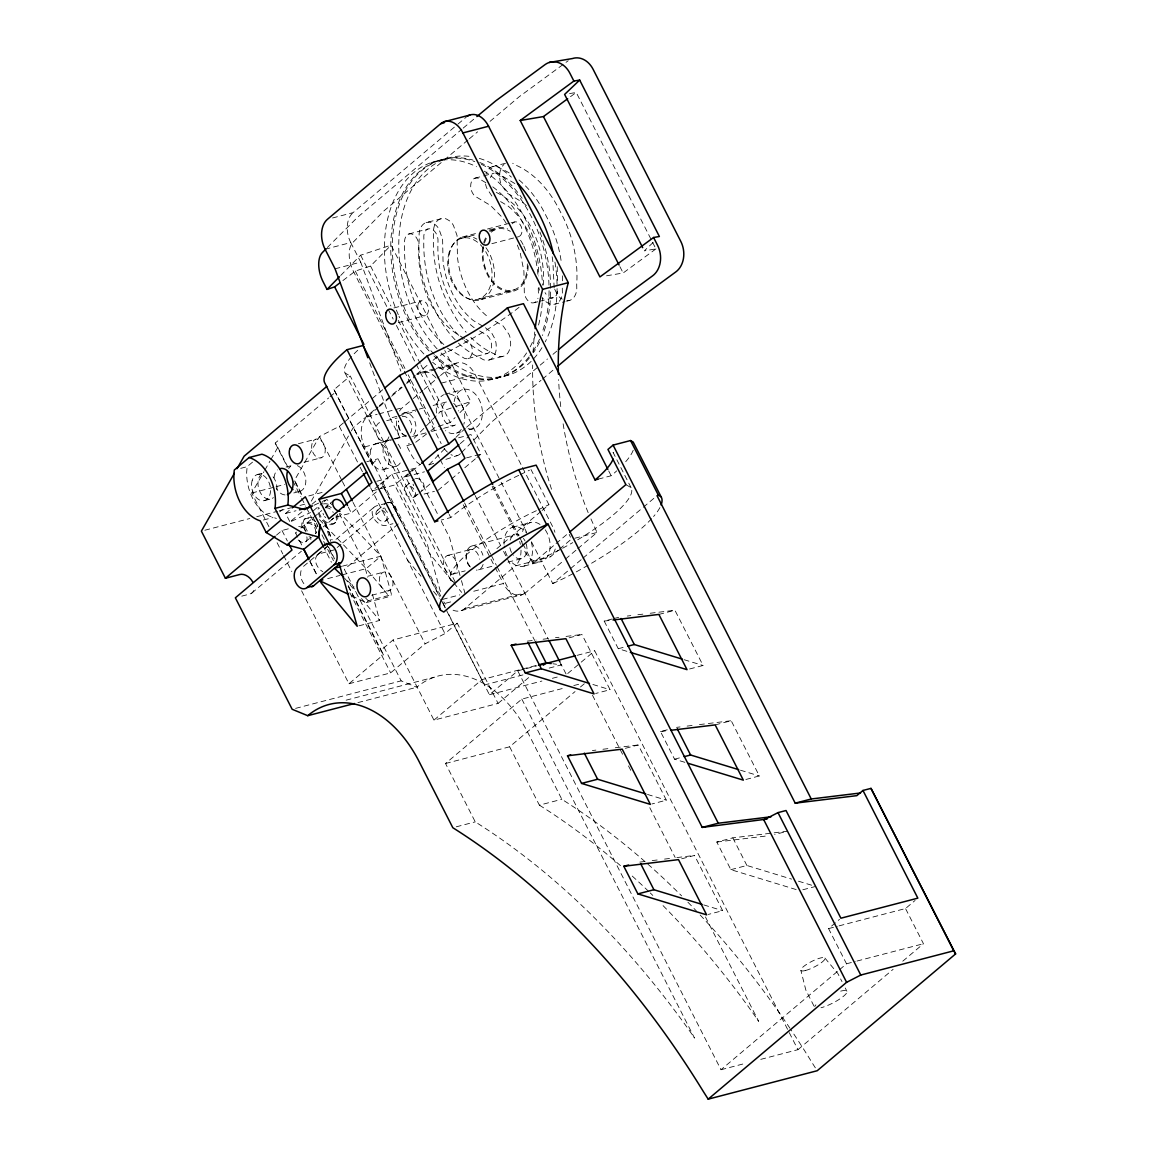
<?xml version="1.0" encoding="UTF-8"?>
<svg xmlns="http://www.w3.org/2000/svg" width="1157" height="1157" viewBox="0 0 1157 1157"><rect width="100%" height="100%" fill="white"/><g stroke="black" fill="none" stroke-linecap="round" stroke-linejoin="round"><path stroke-width="0.75" stroke-dasharray="5 3.75" d="M454.527 582.506L450.695 580.293L450.695 573.612A101.397 22.981 -27 0 1 529.009 514.2L536.674 510.541M252.515 462.149L247.135 466.69L246.687 471.897A38.499 26.148 75.5 0 0 269.147 515.964L276.378 518.437M268.93 526.681L251.778 493.027L263.926 471.738M264.794 470.219L270 461.093M270.868 459.575L277.81 447.397L275.207 443.059L328.646 397.95M343.441 422.869L339.334 426.34L319.491 436.536L293.459 482.165L300.806 496.584M311.276 501.155L350.484 432.443M351.366 430.881L353.16 427.757L377.963 406.83M327.33 247.511L357.658 217.169L461.802 129.28M340.708 275.467L360.622 255.205L391.095 245.139L443.97 348.893M342.906 280.558L355.329 271.071L370.558 266.038L391.095 245.139M420.483 464.709A22.533 12.308 71.7 0 1 410.706 453.66L406.729 445.835L409.216 443.305M414.192 438.243L440.34 411.632L453.877 407.163M438.416 426.383L450.261 422.479L455.091 417.547M459.936 412.63L470.798 401.566L444.78 350.484M444.794 448.656L430.014 463.711A22.533 12.308 71.7 0 1 427.251 465.504L434.02 463.263M455.887 437.375L465.273 428.35M461.715 452.387L491.291 422.291L541.013 380.32M653.112 242.493L644.319 250.867L655.932 248.9L576.229 92.459L566.279 94.151M304.305 519.377L305.535 518.322M307.053 522.935L321.733 510.555M316.541 532.582L315.311 533.608A6.754 4.715 49.8 0 0 316.7 531.54M332.565 519.074L323.266 526.912M327.012 546.596L324.51 548.707L331.408 562.23M332.565 217.979L353.087 212.628L456.639 125.231M458.013 124.059L466.3 117.074M463.176 128.123L475.498 117.725M467.949 139.997L383.69 211.109L352.885 242.464A22.533 12.308 71.7 0 0 353.507 271.519L403.489 369.618M469.323 138.826L477.61 131.826M490.047 121.34L519.059 96.855L568.232 60.714M334.011 389.678L373.364 466.473L334.011 389.678L350.238 375.996L455.844 583.258M330.02 396.793L335.501 392.165M344.815 421.712L370.847 399.743M372.221 398.587L383.184 389.33M379.337 405.659L401.392 387.045M406.902 382.403L415.175 375.418M416.549 374.261L427.584 364.947M433.094 360.29L437.23 356.804L449.74 350.831A124.001 28.101 -27 0 0 519.826 306.692M440.803 596.202L364.715 446.891A22.533 15.272 75.4 0 1 367.058 416.954L377.977 407.741M379.337 406.599L390.242 397.386M391.616 396.244L405.254 384.731M406.613 383.574L414.799 376.676M399.483 411.111A22.533 15.272 75.4 0 1 402.332 407.756L411.878 399.7M413.237 398.558L422.782 390.502M424.156 389.345L439.154 376.69M440.513 375.533L452.792 365.178A22.533 15.272 75.4 0 1 475.064 374.347L521.691 465.852M279.734 511.857L282.424 509.601M289.727 521.46L285.634 513.433L290.884 509.008M301.905 511.828L289.814 522.038L310.481 512.565M312.014 504.264L317.278 499.824M276.48 535.141L282.004 530.485L290.017 528.387M313.402 510.7L322.817 502.76M324.162 501.632L326.853 499.361L331.77 504.524M371.874 463.986L378.035 458.794L387.985 478.347L381.839 483.539L439.66 597.026M300.979 528.04L305.896 523.89M334.199 499.998L325.594 507.272A6.754 4.729 49.8 0 1 331.003 507.576M305.549 541.838L312.925 535.604M378.773 485.333L372.207 490.872L379.106 489.064M380.089 484.219L391.89 474.254L409.159 469.742M251.691 593.179L301.399 551.224M334.084 523.673L335.313 522.631M335.79 517.078L351.338 513.028L383.329 486.027L381.839 483.539M380.841 488.616L394.653 485.014L407.77 473.936M409.086 472.837L414.336 468.397L438.055 514.937M418.125 494.053L415.45 496.31L405.485 476.756L410.822 472.258M412.152 471.13L420.15 464.376M466.633 427.193L547.478 358.974M552.959 354.346L557.067 350.875M303.553 566.337L321.82 550.963M318.074 554.478L327.735 546.321M336.022 539.336L374.68 506.694M377.442 510.266L386.048 502.991M405.745 486.374L414.351 479.099M337.164 547.507L341.315 544.021M342.689 542.85L384.11 507.894M460.24 443.637L468.31 436.825M542.402 379.149L553.451 369.821M385.7 520.939A6.754 4.729 49.8 0 0 382.851 510.57A6.754 4.729 49.8 0 0 376.155 515.299A6.754 4.729 49.8 0 0 385.7 520.939L393.091 514.706M414.004 497.062A6.754 4.729 49.8 0 0 411.154 486.678A6.754 4.729 49.8 0 0 404.458 491.407A6.754 4.729 49.8 0 0 414.004 497.062L417.691 493.938M419.456 492.94L431.46 482.802M398.21 523.947L344.367 569.403L401.161 680.851L416.751 687.272A112.663 76.362 75.4 0 1 528.098 733.104L561.825 799.299A795.235 539.017 75.4 0 1 681.589 895.836M437.896 490.452L450.015 480.242M451.36 479.099L459.43 472.287M464.825 467.732L475.585 458.649M476.93 457.521L480.965 454.108L471 434.555L456.581 438.315M351.699 595.812L366.104 602.623L368.331 600.743L391.558 594.727L380.928 556.184L340.375 513.563M366.104 602.623L389.345 596.593L391.558 594.727M496.917 548.606L540.724 511.625M542.083 510.483L548.924 504.698L530.991 469.496M301.601 590.793L348.966 683.758L383.415 654.674L380.812 650.335L393.12 639.937L457.246 623.218L498.088 703.398L433.962 720.117L393.12 639.937M453.081 610.202A22.533 15.272 75.4 0 0 464.709 608.582L515.154 566.004L550.428 556.806L558.267 550.182M348.966 683.758L390.647 672.882L425.111 643.813L444.939 633.617L457.246 623.218M522.964 543.92L532.798 563.199L554.695 544.716M556.069 543.559L568.391 533.16M559.583 549.083L571.356 539.148L569.201 534.389M464.709 608.582L525.625 592.702L564.052 560.263M565.426 559.106L576.403 549.835M577.777 548.678L596.998 532.466L590.967 518.929M531.482 541.809L552.8 583.634L569.258 569.736M570.618 568.579L581.595 559.323M582.969 558.166L641.933 508.4M643.306 507.243L655.643 496.83M433.962 720.117L481.963 679.607L520.78 669.484M442.929 603.419L489.44 694.721L517.743 670.829L524.743 669.006M498.088 703.398L529.631 676.773M521.821 699.103L694.533 1038.075L689.977 1031.422A795.235 539.017 75.4 0 0 475.252 821.875L445.517 763.49L521.821 699.103L565.137 687.808M567.74 673.519L579.874 663.279M581.219 662.151L594.698 650.769L797.94 1049.674L759.469 1059.696M445.517 763.49L509.644 746.786L575.043 691.582M580.481 686.983L585.934 682.384M839.62 969.609L846.519 963.781L828.586 928.594L839.519 919.352M839.071 925.86L905.526 908.534L915.1 900.45M517.743 670.829L720.999 1069.733L838.247 970.766M797.94 1049.674L893.117 969.335M902.778 961.192L923.46 943.722L905.526 908.534M415.725 442.263L429.507 431.72M430.896 430.664L435.032 427.497L408.19 374.825M570.517 96.653L576.229 92.459M606.572 275.8L623.146 272.994L655.932 248.9M559.699 549.835L532.798 563.199M562.606 548.244L572.744 542.633M518.741 475.353L511.076 478.998A101.397 22.981 -27 0 0 450.796 517.555L441.135 520.072M520.274 474.616L529.458 470.234M538.207 509.818L548.924 504.698M552.8 583.634L565.325 577.661A124.001 28.101 -27 0 0 588.87 564.804M314.14 505.19L325.262 500.084M455.569 406.599L470.798 401.566M406.729 445.835L414.336 443.319M445.879 459.358L457.724 455.439M431.301 162.559L437.708 160.895M439.313 160.476L445.72 158.798M492.217 166.724L506.65 162.963M474.905 178.192L481.905 176.37M483.655 175.907L494.14 173.174M455.149 339.869A93.211 63.187 75.4 0 1 437.23 314.458L432.993 306.113A93.211 63.187 75.4 0 1 419.21 238.544L419.109 233.844A16.863 11.44 75.4 0 1 426.08 222.549L442.003 218.586A12.669 8.591 75.4 0 1 448.077 219.989A12.669 8.591 75.4 0 1 453.428 225.398L457.044 235.522L457.449 257.187A68.755 46.598 75.4 0 0 487.849 316.844M325.088 249.247L350.745 242.565A22.533 15.272 75.4 0 1 353.087 212.628M408.768 234.003L428.003 228.999M335.053 268.814L360.695 262.118L400.857 371.195M487.473 228.999L509.413 223.287M511.105 222.838L514.475 221.97M462.178 237.069L477.32 233.121M489.107 230.041L495.832 228.291M460.891 238.559L477.682 234.177M489.44 231.125L496.151 229.361M491.855 243.679L518.857 236.635M393.958 307.936L420.946 300.907M478.911 298.969L514.185 289.785M480.849 299.634L514.503 290.855M398.326 322.615L425.328 315.572M534.245 302.686L537.745 301.775M539.495 301.326L553.48 297.682A10.138 6.87 75.4 0 0 557.616 288.324M542.344 301.124A112.663 76.362 75.4 0 0 542.532 297.653A12.669 8.591 75.4 0 0 547.84 302.917A12.669 8.591 75.4 0 0 553.914 304.334L565.021 301.615M566.626 301.196L569.837 300.357A16.863 11.44 75.4 0 0 576.793 289.062L576.707 284.362A93.211 63.187 75.4 0 0 562.924 216.793L558.672 208.448A93.211 63.187 75.4 0 0 516.022 165.249L512.71 163.267M468.108 358.511L487.343 353.492M421.047 372.352L434.482 368.852M436.16 368.403L456.321 363.153M452.792 365.178L417.518 374.376A22.533 15.272 75.4 0 1 436.796 378.831M489.266 359.943L503.7 356.182M441.468 383.097L475.064 374.347M495.688 378.325L502.095 376.647M503.7 376.227L510.107 374.55M444.722 394.291L462.366 389.692M367.058 416.954L377.139 414.322M378.816 413.888L393.93 409.954M395.622 409.506L402.332 407.756M403.692 413.121L417.547 409.52M419.282 409.072L426.21 407.264M433.123 405.456L446.978 401.841A12.394 8.403 75.4 0 0 443.753 419.427A12.394 8.403 75.4 0 0 457.565 422.623M369.647 362.777L390.025 418.154L396.865 416.361M398.572 415.913L415.681 411.458M298.419 443.724L315.687 439.226M386.713 420.7L397.068 418.01M303.958 462.279L321.227 457.782M385.339 441.063L406.064 435.654M286.083 467.052L292.49 465.374A13.522 9.169 75.4 0 0 288.671 468.599M375.851 443.637L388.68 440.296M364.715 446.891L393.279 439.458M394.956 439.009L399.989 437.708A22.533 15.272 75.4 0 1 397.082 417.258M412.514 436.406L429.825 431.894M431.561 431.445L441.945 428.741M443.681 428.278L454.065 425.574M456.321 433.123L462.728 431.46M469.135 429.782L473.951 428.524M366.812 461.715L378.035 458.794M251.778 493.027L274.354 487.14M276.089 486.692L284.767 484.421M293.806 492.94L300.213 491.262M383.574 469.54L396.403 466.184M308.789 495.919L322.601 492.318M410.88 469.294L414.336 468.397M376.777 481.269L387.985 478.347M466.546 457.868L480.965 454.108M405.485 476.756L412.398 474.963M414.119 474.5L424.489 471.81M204.847 530.239L249.825 518.51M256.753 516.702L277.506 511.293M279.242 510.844L291.347 507.677M299.996 505.421L306.923 503.628M285.634 513.433L296.004 510.743M386.207 503.324L376.589 505.826A11.266 7.882 49.8 0 0 373.552 517.7A11.266 7.882 49.8 0 0 386.554 525.379L392.961 523.702M387.812 502.905L391.008 502.066L400.973 521.619M424.084 494.053L434.439 491.363M598.285 479.114L611.156 475.758A124.001 28.101 -27 0 0 616.71 470.87M334.402 549.835L319.983 553.61A11.266 7.882 49.8 0 0 315.644 561.564A11.266 7.882 49.8 0 0 322.817 571.775M241.77 596.144L249.782 594.047A11.266 7.882 49.8 0 0 254.236 587.351M512.479 527.259L530.108 522.66M471.449 546.09L514.735 534.809M367.897 576.244L383.43 572.194M447.557 555.476L470.002 549.618M574.769 538.251L596.998 532.466M371.701 595.248L388.969 590.75M453.096 574.031L465.186 570.878M478.535 569.822L494.111 565.759M507.966 562.157L521.807 558.542M524.063 566.091L541.693 561.492M442.437 599.413L459.835 594.872M473.763 591.241L503.353 583.533A22.533 15.272 75.4 0 0 525.625 592.702M358.945 625.836L379.655 620.427L372.496 594.524M450.695 601.915L443.782 603.708L440.369 599.601M461.18 610.607L522.096 594.727M626.863 651.319L618.272 648.701L604.2 621.078L612.212 618.981M613.817 618.576L620.224 616.898M295.613 708.373L401.161 680.851M569.114 637.825L581.942 634.484L610.086 689.717L595.653 693.477M658.883 614.425L674.921 610.245L703.066 665.477L687.027 669.657M346.131 700.173L434.367 677.163M357.918 702.603L416.751 687.272M522.458 669.05L535.966 665.521M526.493 668.558L536.978 665.81M577.198 655.325L594.698 650.769M618.272 648.701L626.284 646.604M522.935 674.907L484.465 684.944L447.73 612.415M549.17 668.081L561.405 664.885L552.901 663.771M489.44 694.721L541.91 681.039M552.395 678.306L557.645 676.946M573.8 685.551L580.742 683.744M684.872 762.318L674.56 759.18L660.488 731.557L668.515 729.46M625.402 748.304L638.23 744.963L666.374 800.196L651.941 803.956M715.171 724.904L731.21 720.724L759.354 775.957L743.329 780.136M674.56 759.18L682.587 757.083M456.263 826.821L475.252 821.875M509.644 746.786L539.379 805.156L561.825 799.299M796.175 889.574L730.862 869.659L716.79 842.036L732.815 837.856L787.498 831.203L774.669 834.544M681.69 858.783L694.518 855.442L722.662 910.675L708.243 914.435M730.862 869.659L746.887 865.479L791.576 879.103M802.813 889.776L815.642 886.436M828.586 928.594L837.335 926.309M846.519 963.781L855.269 961.51M857.004 961.048L923.46 943.722M720.999 1069.733L745.484 1063.341M240.728 468.339L247.135 466.69M257.201 474.587L263.622 472.924A13.522 9.169 75.5 0 0 259.356 490.525A13.522 9.169 75.5 0 0 273.442 497.611M264.91 500.489L271.331 498.826M263.42 520.014L273.009 517.526M342.472 566.149L380.928 556.184L366.133 568.651L341.662 575M327.677 578.616L339.912 575.448M426.08 222.549L427.569 222.346A12.669 8.591 75.4 0 1 433.658 223.749A12.669 8.591 75.4 0 1 438.995 229.158L442.61 239.282L443.03 260.947A68.755 46.598 75.4 0 0 473.43 320.619L482.397 325.97M569.837 300.357L568.347 300.56A12.669 8.591 75.4 0 1 566.858 300.777M627.282 616.045L630.811 615.611M637.869 614.743L643.162 614.107M650.22 613.253L674.921 610.245M604.2 621.078L611.258 620.224M527.259 641.137L536.067 640.067M543.125 639.199L548.418 638.563M555.476 637.695L559.005 637.276M566.062 636.408L581.942 634.484M676.527 727.377L680.056 726.943M687.113 726.09L692.392 725.439M699.45 724.586L706.508 723.732M708.272 723.515L731.21 720.724M660.488 731.557L667.546 730.703M592.37 750.546L595.898 750.112M602.942 749.259L608.235 748.608M615.293 747.755L638.23 744.963M716.79 842.036L767.944 835.802M639.835 862.095L645.129 861.444M652.186 860.591L657.48 859.955M664.537 859.087L669.831 858.451M676.874 857.583L694.518 855.442M684.149 659.721L703.066 665.477M592.89 684.481L610.086 689.717M740.451 770.2L759.354 775.957M647.472 794.44L666.374 800.196M798.46 881.2L812.214 885.394M703.76 904.919L722.662 910.675M336.224 515.284L336.383 520.202A11.266 7.868 49.9 0 1 327.503 524.266L320.749 519.305L317.77 511.669A11.266 7.868 49.9 0 1 318.884 507.33M326.896 505.262L329.355 506.376A11.266 7.868 49.9 0 1 331.654 508.068M625.879 484.638L631.028 487.603A101.397 22.981 -27 0 1 575.651 541.028M357.73 350.267A101.397 22.981 -27 0 0 345.09 373.031L350.238 375.996M514.865 183.558L499.593 174.432A10.138 6.87 75.4 0 0 490.394 177.6M485.853 182.734L480.357 179.451A10.138 6.87 75.4 0 0 470.87 183.761A10.138 6.87 75.4 0 0 477.06 197.428L490.525 205.469L502.688 217.791L506.361 223.547M492.781 186.87C520.419 207.624 535.329 242.348 538.063 276.219M496.295 192.409C530.051 208.925 545.309 249.174 543.501 285.056M500.591 201.593L508.068 206.062A68.755 46.598 75.4 0 1 538.468 265.72L538.656 275.901M495.326 321.313L503.121 325.97L508.892 334.272A12.669 8.591 75.4 0 1 510.627 342.747A12.669 8.591 75.4 0 1 509.21 350.484L508.473 352.147A16.863 11.44 75.4 0 1 497.64 355.879L494.328 353.897A93.211 63.187 75.4 0 1 470.769 337.323M485.39 327.749L491.421 332.478L494.473 338.032A12.669 8.591 75.4 0 1 496.194 346.507A12.669 8.591 75.4 0 1 494.777 354.244L494.039 355.908A16.863 11.44 75.4 0 1 483.207 359.639L479.895 357.658A93.211 63.187 75.4 0 1 456.335 341.084M474.196 327.691C448.005 308.08 436.464 273.558 437.997 241.625A10.138 6.87 75.4 0 0 430.722 228.869A10.138 6.87 75.4 0 0 423.867 238.356C422.406 275.366 435.206 314.256 463.06 339.507M479.692 330.974L485.188 334.257A10.138 6.87 75.4 0 1 491.378 347.924A10.138 6.87 75.4 0 1 481.89 352.234L464.246 340.708M464.579 338.451C431.633 321.689 417.041 281.932 418.762 246.629A10.138 6.87 75.4 0 0 411.487 233.888A10.138 6.87 75.4 0 0 404.632 243.36C403.171 280.37 415.97 319.274 443.825 344.526M447.383 348.127L462.655 357.253A10.138 6.87 75.4 0 0 472.143 352.928A10.138 6.87 75.4 0 0 465.953 339.276M347.49 580.742L353.999 586.989M365.728 598.241L368.331 600.743M491.884 196.025L487.025 188.634A12.669 8.591 75.4 0 1 485.333 182.3M319.433 519.58L366.133 568.651L389.345 596.593M824.927 958.083L837.914 973.616L841.978 981.613M452.575 581.421L429.811 554.029L394.653 485.014M453.703 582.795L461.672 592.384M407.365 559.887L421.018 576.316M433.542 591.386L439.226 598.241M344.381 577.965L355.763 591.661M361.447 598.516L379.655 620.427M815.338 1067.824L812.561 1063.457A795.235 539.017 75.4 0 0 790.896 1029.658M619.892 266.616L623.146 272.994M631.028 487.603L613.094 452.401A101.397 22.981 -27 0 1 613.875 455.381M608.698 470.928L611.156 475.758M845.246 988.02L846.881 991.216M732.815 837.856L746.887 865.479M813.993 1006.098L805.851 990.103L800.89 970.434M522.501 467.457L552.771 526.869A22.533 15.272 75.4 0 1 554.926 532.278M437.23 356.804L500.345 480.676M501.155 482.281L526.565 532.148M493.489 486.085L518.871 535.893M519.695 537.499L522.154 542.315M492.144 486.287L517.497 536.053M592.485 695.241L623.594 756.288M628.497 765.92L630.955 770.736M649.786 807.687L675.167 857.496M705.452 916.937L758.659 1021.356L754.104 1014.703A795.235 539.017 75.4 0 0 661.674 904.224M370.558 266.038L390.892 305.954M398.21 320.315L420.179 363.414M420.989 365.005L450.261 422.479M360.622 255.205L387.465 307.878M388.275 309.469L393.163 319.043M396.417 325.435L440.34 411.632M350.745 242.565L360.695 262.118M475.079 495.442L500.33 545.005M503.584 551.397L506.838 557.79M507.648 559.381L548.375 639.315M559.771 661.688L566.395 674.661M355.329 271.071L404.936 368.447M404.314 371.223L441.179 443.594M464.564 502.905L490.655 554.102M491.465 555.693L496.367 565.296M497.177 566.901L534.679 640.486M437.794 454.875L439.443 458.1M440.253 459.705L444.36 467.746M463.205 504.741L494.343 565.845M495.153 567.451L503.353 583.533M449.147 514.344L450.796 517.555M390.025 418.154L399.989 437.708M441.323 521.359L449.509 537.412L460.963 578.862M345.09 373.031L450.695 580.293M391.89 474.254L427.063 543.269L441.395 595.074M383.329 486.027L439.573 596.419M442.842 602.811L446.906 610.809M339.334 426.34L359.379 465.692M360.174 467.254L362.589 471.984M370.602 487.719L444.939 633.617M319.491 436.536L341.604 479.924M342.414 481.529L345.697 487.95M353.059 502.413L425.111 643.813M348.271 507.012L351.338 513.028M339.218 513.433L362.936 559.974L367.709 577.256M277.81 447.397L288.455 468.296M295.006 481.138L302.367 495.601M316.295 522.921L317.929 526.131M328.574 547.015L334.301 558.267M348.214 585.587L383.415 654.674M275.207 443.059L287.24 466.661M295.252 482.411L302.469 496.57M312.983 517.222L317.9 526.84M321.979 534.867L325.262 541.288M326.072 542.893L334.257 558.947M348.141 586.209L380.812 650.335M301.615 498.19L305.708 506.202M306.518 507.807L316.324 527.042M323.671 541.462L333.476 560.697M349.804 592.746L390.647 672.882M295.454 532.697L302.816 547.145M310.177 561.579L317.539 576.027M309.714 561.145L317.38 576.186M282.004 530.485L287.37 541.013M277.101 542.72L282.814 553.928M283.639 555.534L291.795 571.558M325.291 523.253L331.9 539.755M554.724 289.279L556.922 293.748A12.669 8.591 75.4 0 0 562.259 299.157M517.324 245.067L519.97 251.691L523.904 270.969L524.266 290.06A10.138 6.87 75.4 0 0 529.675 302.049A10.138 6.87 75.4 0 0 537.991 298.26M325.667 523.427L332.131 539.856M324.654 522.848L330.83 541.505M461.441 580.597L465.273 594.409M554.174 287.934L552.887 261.959A68.755 46.598 75.4 0 0 552.149 256.666M538.873 287.384L539.466 290.248M562.288 288.122L562.374 292.822A16.863 11.44 75.4 0 1 555.403 304.117M557.211 266.66L557.515 283.118M538.28 288.136L538.381 293.328A10.138 6.87 75.4 0 1 538.424 295.903M273.066 476.814A13.522 9.169 75.5 0 1 276.928 489.758M303.872 583.663A11.266 7.651 75.5 0 1 302.136 568.015M311.493 537.774A11.266 7.868 49.8 0 1 309.049 536.646M302.165 527.751A11.266 7.868 49.8 0 1 305.202 518.857A11.266 7.868 49.8 0 1 315.63 521.59M307.314 530.991A6.754 4.715 49.8 0 1 308.196 522.414A6.754 4.715 49.8 0 1 316.599 528.59M305.983 531.757A11.266 7.868 49.8 0 1 303.597 520.737A11.266 7.868 49.8 0 1 312.115 517.729M337.468 514.243A11.266 7.868 49.9 0 1 328.733 523.239A11.266 7.868 49.9 0 1 319.245 508.285M323.454 503.946A11.266 7.868 49.9 0 1 330.584 505.334M333.418 518.177A6.754 4.729 49.9 0 1 331.423 519.594M325.768 517.743A6.754 4.729 49.9 0 1 324.567 516.441M323.627 514.966A6.754 4.729 49.9 0 1 323.02 513.404M325.45 507.851A6.754 4.729 49.9 0 1 333.245 512.479M285.012 494.936A13.522 9.169 75.4 0 1 276.147 487.892M274.079 477.769A13.522 9.169 75.4 0 1 277.55 469.93M633.197 450.261A124.001 28.101 -27 0 1 625.677 461.744M659.909 507.576A124.001 28.101 -27 0 1 653.575 516.499M651.622 518.669A124.001 28.101 -27 0 1 590.388 563.922M306.836 536.805A6.754 4.729 49.8 0 1 304.407 542.373A6.754 4.729 49.8 0 1 297.537 539.234M295.903 533.232A6.754 4.729 49.8 0 1 296.423 532.046M305.217 530.485A6.754 4.729 49.8 0 1 309.845 523.528A6.754 4.729 49.8 0 1 315.022 533.681M298.68 526.522A11.266 7.882 49.8 0 1 305.867 529.805M310.452 537.007A11.266 7.882 49.8 0 1 310.843 539.581M470.335 566.973A9.69 6.566 75.4 0 1 468.484 550.486A9.69 6.566 75.4 0 1 479.49 559.236M388.926 436.825A9.69 6.566 75.4 0 1 377.283 436.247A9.69 6.566 75.4 0 1 381.506 422.262M406.078 435.451A9.69 6.566 75.4 0 1 398.659 420.888M402.246 416.65A9.69 6.566 75.4 0 1 410.316 421.466A9.69 6.566 75.4 0 1 410.533 432.892M415.493 478.579A6.754 4.729 49.8 0 1 423.303 483.192A6.754 4.729 49.8 0 1 421.481 490.308M413.685 485.694A6.754 4.729 49.8 0 1 413.063 484.132M840.691 991.144A18.02 4.078 -27 0 1 843.67 996.119A18.02 4.078 -27 0 1 820.993 1007.761M814.817 1006.503A18.02 4.078 -27 0 1 815.902 1004.84M333.852 517.946A6.754 4.729 49.8 0 1 332.71 518.481M687.894 902.2A795.235 539.017 75.4 0 1 696.644 911.268M700.159 914.999A795.235 539.017 75.4 0 1 789.884 1028.154M539.379 805.156A795.235 539.017 75.4 0 1 621.786 866.781M632.228 876.066A795.235 539.017 75.4 0 1 648.976 891.714M650.248 892.944A795.235 539.017 75.4 0 1 652.808 895.431M400.221 462.959A13.522 9.169 75.4 0 1 384.442 457.897A13.522 9.169 75.4 0 1 391.052 439.964M398.124 444.187A13.522 9.169 75.4 0 1 401.219 450.261M387.508 512.349A6.754 4.729 49.8 0 1 384.674 505.074M387.19 502.471A6.754 4.729 49.8 0 1 394.566 506.318A6.754 4.729 49.8 0 1 394.32 513.679M297.349 465.62A13.522 9.169 75.4 0 1 305.795 482.209A13.522 9.169 75.4 0 1 295.353 491.016M445.431 604.128A22.533 15.272 75.4 0 1 443.84 601.886M555.244 548.997A22.533 15.272 75.4 0 1 550.428 556.806M519.667 541.476A22.533 15.272 75.4 0 1 520.375 544.325M521.026 550.11A22.533 15.272 75.4 0 1 515.154 566.004M588.161 512.638A272.069 184.411 75.4 0 1 563.04 423.274M560.755 406.613A272.069 184.411 75.4 0 1 558.614 379.626M545.251 529.819A20.276 13.739 75.4 0 1 544.875 559.67A20.276 13.739 75.4 0 1 523.441 548.23M522.892 546.552A20.276 13.739 75.4 0 1 521.836 541.375M522.602 531.511A20.276 13.739 75.4 0 1 541.013 525.177M454.166 401.638A20.276 13.739 75.4 0 1 470.465 390.43A20.276 13.739 75.4 0 1 482.281 415.493A20.276 13.739 75.4 0 1 466.661 428.162M526.594 352.928A112.663 76.362 75.4 0 1 432.573 362.213M423.896 353.955A112.663 76.362 75.4 0 1 399.02 316.28M398.326 314.718A112.663 76.362 75.4 0 1 396.663 194.318A112.663 76.362 75.4 0 1 476.496 166.724M484.306 171.164A112.663 76.362 75.4 0 1 542.517 285.157M542.228 302.845A112.663 76.362 75.4 0 1 537.875 327.518M535.705 334.286A112.663 76.362 75.4 0 1 530.036 347.1M406.324 436.637A12.394 8.403 75.4 0 1 398.572 421.423M401.754 414.235A12.394 8.403 75.4 0 1 414.669 420.729A12.394 8.403 75.4 0 1 410.778 436.854M469.872 566.265A12.394 8.403 75.4 0 1 469.511 547.203A12.394 8.403 75.4 0 1 482.946 555.23M483.12 564.414A12.394 8.403 75.4 0 1 476.351 570.126M453.645 403.388A12.394 8.403 75.4 0 1 458.476 410.981M526.233 543.935A12.394 8.403 75.4 0 1 523.745 557.428A12.394 8.403 75.4 0 1 513.144 554.984M511.495 552.395A12.394 8.403 75.4 0 1 509.673 546.249M510.136 540.218A12.394 8.403 75.4 0 1 519.175 535.026M523.383 538.381A12.394 8.403 75.4 0 1 525.032 540.97M461.281 429.421A20.276 13.739 75.4 0 1 445.416 430.606M436.449 413.006A20.276 13.739 75.4 0 1 443.623 394.754M449.523 393.93A20.276 13.739 75.4 0 1 463.827 424.272M531.294 542.199A20.276 13.739 75.4 0 1 527.23 564.269A20.276 13.739 75.4 0 1 509.89 560.263M507.2 556.025A20.276 13.739 75.4 0 1 504.192 545.974M504.062 544.238A20.276 13.739 75.4 0 1 511.365 527.722A20.276 13.739 75.4 0 1 526.652 533.088M527.303 263.897A31.543 21.376 75.4 0 1 502.268 288.961A31.543 21.376 75.4 0 1 484.089 244.532M484.479 243.129A31.543 21.376 75.4 0 1 487.242 236.896M491.219 232.195A31.543 21.376 75.4 0 1 510.353 231.371M512.32 223.793A7.665 5.192 75.4 0 1 521.257 226.671A7.665 5.192 75.4 0 1 517.512 236.823M551.513 489.223A272.069 184.411 75.4 0 1 532.668 364.976M533.073 352.683A272.069 184.411 75.4 0 1 534.751 331.987M528.951 356.935A112.663 76.362 75.4 0 1 433.962 355.98M429.102 350.99A112.663 76.362 75.4 0 1 394.306 216.301A112.663 76.362 75.4 0 1 474.775 161.604M481.326 164.294A112.663 76.362 75.4 0 1 549.069 288.874M549.069 290.667A112.663 76.362 75.4 0 1 542.112 332.623M539.48 339.218A112.663 76.362 75.4 0 1 530.007 355.561M529.472 357.846A112.663 76.362 75.4 0 1 435.567 355.575M434.338 354.36A112.663 76.362 75.4 0 1 394.87 220.64A112.663 76.362 75.4 0 1 472.909 160.071M479.793 162.501A112.663 76.362 75.4 0 1 522.125 198.324M539.957 232.036A112.663 76.362 75.4 0 1 542.445 335.544M539.61 341.966A112.663 76.362 75.4 0 1 533.637 352.307M485.954 247.714A32.671 22.142 75.4 0 1 482.816 298.795A32.671 22.142 75.4 0 1 448.771 266.66A32.671 22.142 75.4 0 1 476.872 239.137M528.127 265.72A32.671 22.142 75.4 0 1 502.774 290.277A32.671 22.142 75.4 0 1 482.715 247.02M483.742 242.551A32.671 22.142 75.4 0 1 486.605 236.086M490.727 231.226A32.671 22.142 75.4 0 1 507.576 228.869M520.534 240.266A32.671 22.142 75.4 0 1 523.022 244.517M523.745 246.007A32.671 22.142 75.4 0 1 526.146 252.371M553.48 297.682A10.138 6.87 75.4 0 1 545.048 292.634M509.181 172.899A93.211 63.187 75.4 0 0 501.588 169.009L498.277 167.027A16.863 11.44 75.4 0 0 487.444 170.759L486.707 172.422A12.669 8.591 75.4 0 0 485.969 174.1M519.045 179.957A93.211 63.187 75.4 0 1 544.253 212.208L548.505 220.553A93.211 63.187 75.4 0 1 561.478 263.406M562.49 275.829A93.211 63.187 75.4 0 1 562.461 284.665M526.348 205.628A68.755 46.598 75.4 0 0 522.487 202.301L507.214 193.176L501.444 184.874A12.669 8.591 75.4 0 1 499.723 176.399A12.669 8.591 75.4 0 1 501.14 168.662L501.878 166.998A16.863 11.44 75.4 0 1 504.004 164.482M440.513 218.789A16.863 11.44 75.4 0 0 433.542 230.084L433.629 234.784A93.211 63.187 75.4 0 0 447.412 302.353L451.664 310.698A93.211 63.187 75.4 0 0 466.126 332.276M541.968 347.679A112.663 76.362 75.4 0 1 438.315 350.181M437.115 348.893A112.663 76.362 75.4 0 1 400.944 220.727A112.663 76.362 75.4 0 1 472.389 156.802M479.331 158.408A112.663 76.362 75.4 0 1 511.365 177.122M554.941 262.089A112.663 76.362 75.4 0 1 557.081 286.791M557.081 288.57A112.663 76.362 75.4 0 1 545.251 341.836M460.486 453.645A22.533 12.308 71.7 0 1 450.955 454.643M447.412 452.098A22.533 12.308 71.7 0 1 444.071 448.338M252.183 480.502A13.522 9.169 75.5 0 0 262.538 500.822A13.522 9.169 75.5 0 0 268.453 481.298A13.522 9.169 75.5 0 0 252.183 480.502M443.97 559.699A9.69 6.566 75.4 0 0 451.389 574.262A9.69 6.566 75.4 0 0 455.612 560.277A9.69 6.566 75.4 0 0 443.97 559.699M312.101 443.449A9.69 6.566 75.4 0 0 319.52 458.013A9.69 6.566 75.4 0 0 323.743 444.028A9.69 6.566 75.4 0 0 312.101 443.449M379.843 576.417A9.69 6.566 75.4 0 0 387.262 590.981A9.69 6.566 75.4 0 0 391.5 576.996A9.69 6.566 75.4 0 0 379.843 576.417M370.847 449.538A13.522 9.169 75.4 0 0 381.203 469.858A13.522 9.169 75.4 0 0 387.103 450.362A13.522 9.169 75.4 0 0 370.847 449.538M805.532 970.492A13.522 3.066 -27 0 0 824.927 958.979A13.522 3.066 -27 0 0 808.266 963.318A13.522 3.066 -27 0 0 805.532 970.492M449.205 252.327A31.543 21.376 75.4 0 0 473.372 299.75A31.543 21.376 75.4 0 0 487.126 254.222A31.543 21.376 75.4 0 0 449.205 252.327M418.111 304.248A7.665 5.192 75.4 0 0 423.983 315.76A7.665 5.192 75.4 0 0 427.323 304.71A7.665 5.192 75.4 0 0 418.111 304.248"/><path stroke-width="1.5" d="M323.772 547.247L318.565 536.993L320.099 524.613M312.549 505.913L304.595 509.557L287.804 505.059A38.499 26.119 75.5 0 0 261.93 454.209L249.102 457.536L234.321 470.002A38.499 26.148 75.5 0 0 260.224 520.838L266.226 532.538L287.023 544.875L303.756 549.401L318.565 536.993L320.301 524.844M234.35 473.358L201.39 531.135L225.398 578.269L239.832 574.494A11.266 7.882 49.8 0 1 252.819 582.188M237.026 468.672L244.141 456.176L326.838 386.395M326.1 248.769L322.413 252.53A22.533 12.308 71.7 0 0 323.034 281.585L327.026 289.409L334.633 286.893L340.158 282.67M327.026 289.409L339.464 276.74M579.686 80.079L573.886 81.062L520.231 120.502L599.933 276.928L653.589 237.489L659.389 236.505L579.686 80.079L564.616 94.426L642.699 247.67M324.336 545.092L297.147 568A11.266 7.651 75.5 0 0 295.961 582.969A11.266 7.651 75.5 0 0 307.097 587.554L313.504 585.89L340.708 562.967A11.266 7.651 75.5 0 0 342.385 549.315A11.266 7.651 75.5 0 0 332.435 542.459L324.336 545.092L326.028 544.123A11.266 7.651 75.5 0 1 335.964 550.978A11.266 7.651 75.5 0 1 334.301 564.63L307.097 587.554M444.071 122.873L440.643 123.756L327.431 219.309A22.533 15.272 75.4 0 0 325.088 249.247L335.053 268.814L367.796 357.744M476.872 116.568L495.847 100.789L545.034 64.633A22.533 17.774 80.4 0 1 569.895 73.238L573.886 81.062M384.558 388.173L399.628 375.447L410.966 369.618L427.179 355.937L447.108 346.435A101.397 22.981 -27 0 0 507.388 307.878L523.47 303.684L607.873 469.323M292.2 507.894L305.332 496.816L329.861 544.961M266.226 532.538L280.963 520.115L301.746 532.451L318.565 536.993M310.712 505.363L308.08 507.59L299.446 509.832M225.398 578.269L275.106 536.313M318.927 499.318L361.996 462.974L371.961 482.527L328.892 518.886L318.927 499.318L341.373 493.475L366.697 472.099M287.023 544.875L301.746 532.451M421.495 463.248L437.491 449.755L448.829 443.926L454.976 438.734L464.94 458.288L458.779 463.48L447.455 469.308L432.79 481.688M558.441 349.718L603.448 311.971L652.635 275.814A22.533 17.774 80.4 0 0 657.566 245.313L653.589 237.489M458.895 444.78L427.931 470.899L433.297 481.428M557.587 366.335L626.66 308.037L675.833 271.895A22.533 17.774 80.4 0 0 680.779 241.379L593.107 69.304A22.533 17.774 80.4 0 0 572.426 58.544L549.228 62.464M661.095 505.002A124.001 28.101 -27 0 0 661.095 496.816L633.197 442.075L630.551 440.542L613.094 445.098L607.946 449.437L625.879 484.638L569.75 532.003M767.048 819.069L702.227 827.4L548.013 524.092L443.782 612.053L440.557 610.187L324.972 383.357A124.001 28.101 -27 0 1 347.028 349.674L363.11 345.495L448.338 512.739M543.342 665.203L546.09 662.889L551.195 663.554M288.903 544.021L291.969 550.038L235.363 597.822L292.157 709.27L307.733 715.691A112.663 76.362 75.4 0 1 419.08 761.523L452.821 827.718A795.235 539.017 75.4 0 1 703.557 1091.875L708.185 1099.15L817.204 1070.731L955.61 953.903L870.99 788.38L862.977 790.462L856.816 795.654L795.206 803.16L613.094 445.098M708.185 1099.15L846.606 982.322L860.779 975.047L953.758 950.808L955.61 953.903M520.231 120.502L543.443 116.568L567.668 98.75M862.977 790.462L917.834 898.15L840.893 918.21L786.022 810.522L778.01 812.619L763.837 819.894L846.606 982.322M771.068 816.784L718.266 823.22L536.139 465.157L518.669 469.713L508.429 474.601A124.001 28.101 -27 0 0 434.699 521.749L347.028 349.674M548.013 524.092L536.327 529.356A124.001 28.101 -27 0 0 440.557 610.187M444.172 121.731L469.829 115.049M440.643 123.756A22.533 15.272 75.4 0 1 462.916 132.925L488.572 126.243L568.275 282.67A272.069 184.411 75.4 0 0 558.426 374.261M535.156 328.602A272.069 184.411 75.4 0 1 542.619 289.351L568.275 282.67M434.699 521.749L437.925 520.91M507.388 307.878L595.06 479.953L598.285 479.114M661.095 496.816L658.449 495.297L657.017 495.673L811.245 798.981L860.533 792.979M511.22 645.317L565.903 638.664L594.047 693.896L525.292 672.94L511.22 645.317L516.036 644.059M307.733 715.691L354.461 703.514M539.336 664.653L546.09 662.889L535.489 642.092M538.728 665.362L575.463 655.788M525.292 672.94L541.331 668.76L589.463 683.425M627.889 646.185L634.311 644.521L682.428 659.186M567.509 755.796L622.191 749.143L650.35 804.375L581.581 783.419L567.509 755.796L570.719 754.957M581.581 783.419L597.619 779.239L645.751 793.904M684.177 756.664L690.599 755L738.73 769.665M702.227 827.4L718.266 823.22M795.206 803.16L811.245 798.981M623.811 866.275L678.494 859.622L706.638 914.854L637.883 893.898L623.811 866.275L628.613 865.017M637.883 893.898L653.907 889.719L702.039 904.384M249.102 457.536A38.499 26.119 75.5 0 1 274.99 508.386L287.804 505.059M334.301 564.63L340.708 562.967M341.026 566.525L334.474 568.232L343.586 576.981M322.875 579.874L319.665 580.698L348.503 594.308M613.022 620.007L658.883 614.425L687.027 669.657L630.305 652.36M671.074 730.269L715.171 724.904L743.329 780.136L688.314 763.374M320.807 582.448L357.224 626.284L338.856 562.62M543.443 116.568L619.082 265.011M870.99 788.38L953.758 950.808M630.551 440.542L658.449 495.297M462.916 132.925L542.619 289.351M778.01 812.619L860.779 975.047M621.02 618.431L634.311 644.521M677.308 728.91L690.599 755M518.669 469.713L546.567 524.468M427.179 355.937L492.68 484.465M410.966 369.618L448.829 443.926M458.779 463.48L474.254 493.851M549.185 640.906L559.771 661.688M399.628 375.447L437.491 449.755M447.455 469.308L463.755 501.299M528.04 642.67L541.331 668.76M584.328 753.149L597.619 779.239M640.616 863.628L653.907 889.719M334.633 286.893L363.92 344.352M363.385 473.56L369.806 486.142M346.507 489.556L352.234 500.807M341.373 493.475L347.505 505.508M303.626 548.751L308.543 558.368M274.99 508.386L280.963 520.115M303.756 549.401L308.977 559.67M313.504 585.89A11.266 7.651 75.5 0 1 311.739 586.903M279.661 468.715A13.522 9.169 75.4 0 1 292.215 478.68A13.522 9.169 75.4 0 1 287.399 494.603M613.094 459.098A101.397 22.981 -27 0 1 595.06 479.953M339.984 511.336A6.754 4.729 49.8 0 1 332.797 504.51A6.754 4.729 49.8 0 1 337.656 499.491A6.754 4.729 49.8 0 1 343.991 507.185M292.952 489.585A13.522 9.169 75.4 0 1 287.486 471.275M467.414 116.235A22.533 15.272 75.4 0 1 488.572 126.243M517.526 183.168A112.663 76.362 75.4 0 1 553.292 253.557M289.655 449.306A9.69 6.566 75.4 0 0 297.074 463.87A9.69 6.566 75.4 0 0 301.297 449.885A9.69 6.566 75.4 0 0 289.655 449.306M357.397 582.275A9.69 6.566 75.4 0 0 364.831 596.838A9.69 6.566 75.4 0 0 369.054 582.853A9.69 6.566 75.4 0 0 357.397 582.275M479.577 233.671A7.665 5.192 75.4 0 0 485.448 245.183A7.665 5.192 75.4 0 0 488.789 234.133A7.665 5.192 75.4 0 0 479.577 233.671M386.048 312.607A7.665 5.192 75.4 0 0 391.919 324.119A7.665 5.192 75.4 0 0 395.26 313.07A7.665 5.192 75.4 0 0 386.048 312.607"/></g></svg>
